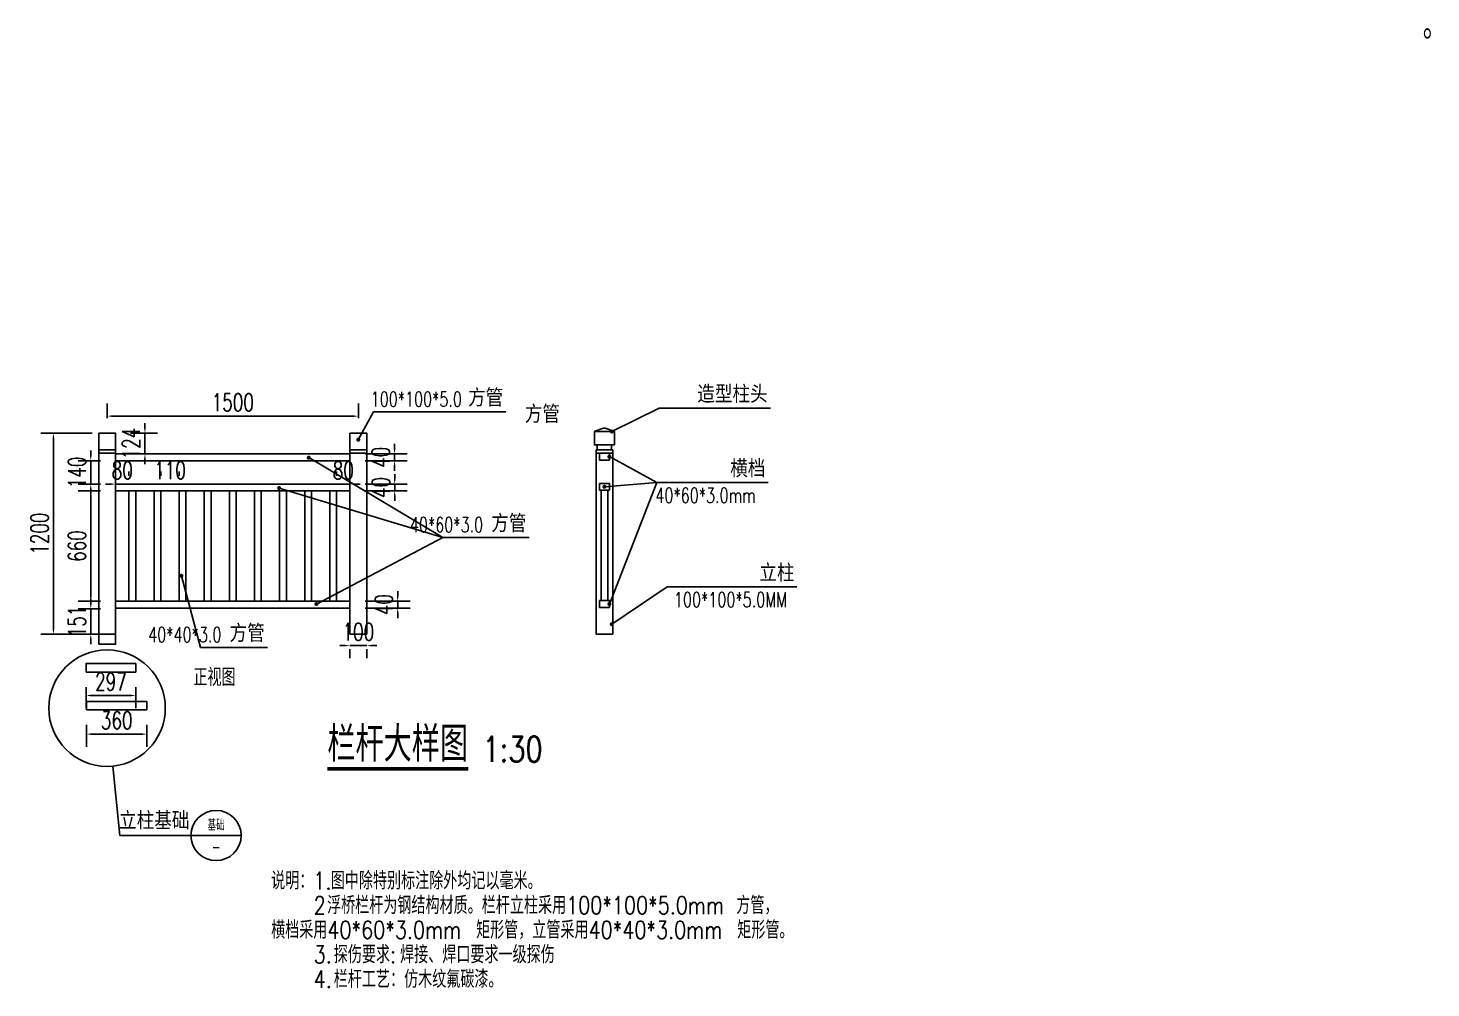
# Model space of a CAD drawing. Header units: millimetres. Extents: x -1471591 to 944464, y -468930 to 547002.
# Drawn here: x -840066 to -831687, y 151060 to 156792 of the extents above; entities that cross this region are included whole.
import ezdxf
from ezdxf.enums import TextEntityAlignment as Align

# ---------------------------------------------------------------- set-up
doc = ezdxf.new("R2010")
doc.units = ezdxf.units.MM
doc.header["$LTSCALE"] = 10
doc.header["$PDMODE"] = 35
for name, color, linetype in [('DIM_IDEN', 3, 'Continuous'), ('DIM_LEAD', 3, 'Continuous'), ('DIM_SYMB', 3, 'Continuous'), ('PUB_TEXT', 7, 'Continuous'), ('W-PLASTIC_RAILINGS塑木栏杆', 210, 'Continuous')]:
    doc.layers.add(name, color=color, linetype=linetype)
doc.styles.add('_TCH_DIM', font='SIMPLEX.shx', dxfattribs={"bigfont": 'hztxt.shx'})
doc.styles.add('_TCH_LABEL', font='COMPLEX', dxfattribs={"bigfont": 'GBCBIG'})
doc.styles.get("Standard").update_dxf_attribs({"font": 'simplex.shx', "width": 0.8, "bigfont": 'hztxt.shx'})
doc.styles.add('STANDARD_T3', font='simplex.shx', dxfattribs={"width": 0.7, "bigfont": 'hztxt.shx'})
doc.dimstyles.new('W&&30', dxfattribs={"dimtxt": 105, "dimasz": 30, "dimexe": 75, "dimexo": 90, "dimgap": 30, "dimtad": 1, "dimdec": 0, "dimzin": 0, "dimdsep": 46, "dimtxsty": 'STANDARD_T3', "dimcen": 0.09, "dimclrd": 1, "dimclre": 1, "dimclrt": 7, "dimazin": 2, "dimtfac": 1, "dimtdec": 0, "dimtix": 1, "dimtmove": 2, "dimatfit": 3, "dimfxl": 0, "dimtolj": 1, "dimtzin": 0, "dimarcsym": 0})

# ---------------------------------------------------------------- blocks, each defined once
blk = doc.blocks.new('*D74')
at = {"color": 1, "lineweight": -2, "transparency": 16777216}
for p, q in [((-839593.5, 154462.7), (-839593.5, 154549.6)), ((-838093.5, 154462.7), (-838093.5, 154549.6)), ((-839563.5, 154474.6), (-838123.5, 154474.6))]:
    blk.add_line(p, q, dxfattribs=at)
at = {"color": 1, "transparency": 16777216}
for points in [[(-839563.5, 154479.6), (-839563.5, 154469.6), (-839593.5, 154474.6)], [(-838123.5, 154479.6), (-838123.5, 154469.6), (-838093.5, 154474.6)]]:
    blk.add_solid(points, dxfattribs=at)
at = {"layer": 'Defpoints', "color": 0, "transparency": 16777216}
for p in [(-838093.5, 154474.6), (-839593.5, 154372.7), (-838093.5, 154372.7)]:
    blk.add_point(p, dxfattribs=at)
at = {"color": 7, "transparency": 16777216, "insert": (-838843.5, 154557.1), "char_height": 105, "attachment_point": 5, "style": 'STANDARD_T3'}
blk.add_mtext('\\A1;1500', dxfattribs=at)
blk = doc.blocks.new('*D75')
at = {"color": 1, "lineweight": -2, "transparency": 16777216}
for p, q in [((-839683.5, 154372.7), (-839989.9, 154372.7)), ((-839914.9, 154342.7), (-839914.9, 153202.7)), ((-839683.5, 153172.7), (-839989.9, 153172.7))]:
    blk.add_line(p, q, dxfattribs=at)
at = {"color": 1, "transparency": 16777216}
for points in [[(-839919.9, 154342.7), (-839909.9, 154342.7), (-839914.9, 154372.7)], [(-839919.9, 153202.7), (-839909.9, 153202.7), (-839914.9, 153172.7)]]:
    blk.add_solid(points, dxfattribs=at)
at = {"layer": 'Defpoints', "color": 0, "transparency": 16777216}
for p in [(-839593.5, 154372.7), (-839914.9, 153172.7), (-839593.5, 153172.7)]:
    blk.add_point(p, dxfattribs=at)
at = {"color": 7, "transparency": 16777216, "insert": (-839997.4, 153772.7), "char_height": 105, "attachment_point": 5, "rotation": 90, "style": 'STANDARD_T3'}
blk.add_mtext('\\A1;1200', dxfattribs=at)
blk = doc.blocks.new('*D76')
at = {"color": 1, "lineweight": -2, "transparency": 16777216}
for p, q in [((-839453.5, 154372.7), (-839293.2, 154372.7)), ((-839368.2, 154402.7), (-839368.2, 154432.7)), ((-839368.2, 154372.7), (-839368.2, 154248.7)), ((-839453.5, 154248.7), (-839293.2, 154248.7)), ((-839368.2, 154218.7), (-839368.2, 154188.7))]:
    blk.add_line(p, q, dxfattribs=at)
at = {"color": 1, "transparency": 16777216}
for points in [[(-839373.2, 154402.7), (-839363.2, 154402.7), (-839368.2, 154372.7)], [(-839373.2, 154218.7), (-839363.2, 154218.7), (-839368.2, 154248.7)]]:
    blk.add_solid(points, dxfattribs=at)
at = {"layer": 'Defpoints', "color": 0, "transparency": 16777216}
for p in [(-839543.5, 154372.7), (-839543.5, 154248.7), (-839368.2, 154248.7)]:
    blk.add_point(p, dxfattribs=at)
at = {"color": 7, "transparency": 16777216, "insert": (-839450.7, 154310.7), "char_height": 105, "attachment_point": 5, "rotation": 90, "style": 'STANDARD_T3'}
blk.add_mtext('\\A1;124', dxfattribs=at)
blk = doc.blocks.new('*D77')
at = {"color": 1, "lineweight": -2, "transparency": 16777216}
for p, q in [((-839691.6, 154238.7), (-839691.6, 154268.7)), ((-839633.5, 154208.7), (-839766.6, 154208.7)), ((-839691.6, 154208.7), (-839691.6, 154068.7)), ((-839633.5, 154068.7), (-839766.6, 154068.7)), ((-839691.6, 154038.7), (-839691.6, 154008.7))]:
    blk.add_line(p, q, dxfattribs=at)
at = {"color": 1, "transparency": 16777216}
for points in [[(-839696.6, 154238.7), (-839686.6, 154238.7), (-839691.6, 154208.7)], [(-839696.6, 154038.7), (-839686.6, 154038.7), (-839691.6, 154068.7)]]:
    blk.add_solid(points, dxfattribs=at)
at = {"layer": 'Defpoints', "color": 0, "transparency": 16777216}
for p in [(-839543.5, 154208.7), (-839691.6, 154068.7), (-839543.5, 154068.7)]:
    blk.add_point(p, dxfattribs=at)
at = {"color": 7, "transparency": 16777216, "insert": (-839774.1, 154138.7), "char_height": 105, "attachment_point": 5, "rotation": 90, "style": 'STANDARD_T3'}
blk.add_mtext('\\A1;140', dxfattribs=at)
blk = doc.blocks.new('*D78')
at = {"color": 1, "lineweight": -2, "transparency": 16777216}
for p, q in [((-839633.5, 154028.7), (-839766.6, 154028.7)), ((-839691.6, 153998.7), (-839691.6, 153398.7)), ((-839633.5, 153368.7), (-839766.6, 153368.7))]:
    blk.add_line(p, q, dxfattribs=at)
at = {"color": 1, "transparency": 16777216}
for points in [[(-839696.6, 153998.7), (-839686.6, 153998.7), (-839691.6, 154028.7)], [(-839696.6, 153398.7), (-839686.6, 153398.7), (-839691.6, 153368.7)]]:
    blk.add_solid(points, dxfattribs=at)
at = {"layer": 'Defpoints', "color": 0, "transparency": 16777216}
for p in [(-839543.5, 154028.7), (-839691.6, 153368.7), (-839543.5, 153368.7)]:
    blk.add_point(p, dxfattribs=at)
at = {"color": 7, "transparency": 16777216, "insert": (-839774.1, 153698.7), "char_height": 105, "attachment_point": 5, "rotation": 90, "style": 'STANDARD_T3'}
blk.add_mtext('\\A1;660', dxfattribs=at)
blk = doc.blocks.new('*D79')
at = {"color": 1, "lineweight": -2, "transparency": 16777216}
for p, q in [((-839691.6, 153353.7), (-839691.6, 153383.7)), ((-839633.5, 153323.7), (-839766.6, 153323.7)), ((-839691.6, 153323.7), (-839691.6, 153172.7)), ((-839633.5, 153172.7), (-839766.6, 153172.7)), ((-839691.6, 153142.7), (-839691.6, 153112.7))]:
    blk.add_line(p, q, dxfattribs=at)
at = {"color": 1, "transparency": 16777216}
for points in [[(-839696.6, 153353.7), (-839686.6, 153353.7), (-839691.6, 153323.7)], [(-839696.6, 153142.7), (-839686.6, 153142.7), (-839691.6, 153172.7)]]:
    blk.add_solid(points, dxfattribs=at)
at = {"layer": 'Defpoints', "color": 0, "transparency": 16777216}
for p in [(-839543.5, 153323.7), (-839691.6, 153172.7), (-839543.5, 153172.7)]:
    blk.add_point(p, dxfattribs=at)
at = {"color": 7, "transparency": 16777216, "insert": (-839774.1, 153248.2), "char_height": 105, "attachment_point": 5, "rotation": 90, "style": 'STANDARD_T3'}
blk.add_mtext('\\A1;151', dxfattribs=at)
blk = doc.blocks.new('*D80')
at = {"color": 1, "lineweight": -2, "transparency": 16777216}
for p, q in [((-837858.5, 153398.7), (-837858.5, 153428.7)), ((-838053.5, 153368.7), (-837783.5, 153368.7)), ((-837858.5, 153328.7), (-837858.5, 153368.7)), ((-838053.5, 153328.7), (-837783.5, 153328.7)), ((-837858.5, 153298.7), (-837858.5, 153268.7))]:
    blk.add_line(p, q, dxfattribs=at)
at = {"color": 1, "transparency": 16777216}
for points in [[(-837863.5, 153398.7), (-837853.5, 153398.7), (-837858.5, 153368.7)], [(-837863.5, 153298.7), (-837853.5, 153298.7), (-837858.5, 153328.7)]]:
    blk.add_solid(points, dxfattribs=at)
at = {"layer": 'Defpoints', "color": 0, "transparency": 16777216}
for p in [(-838143.5, 153368.7), (-837858.5, 153368.7), (-838143.5, 153328.7)]:
    blk.add_point(p, dxfattribs=at)
at = {"color": 7, "transparency": 16777216, "insert": (-837941, 153348.7), "char_height": 105, "attachment_point": 5, "rotation": 90, "style": 'STANDARD_T3'}
blk.add_mtext('\\A1;40', dxfattribs=at)
blk = doc.blocks.new('*D81')
at = {"color": 1, "lineweight": -2, "transparency": 16777216}
for p, q in [((-837876.3, 154098.7), (-837876.3, 154128.7)), ((-838053.5, 154068.7), (-837801.3, 154068.7)), ((-838053.5, 154028.7), (-837801.3, 154028.7)), ((-837876.3, 154028.7), (-837876.3, 154068.7)), ((-837876.3, 153998.7), (-837876.3, 153968.7))]:
    blk.add_line(p, q, dxfattribs=at)
at = {"color": 1, "transparency": 16777216}
for points in [[(-837881.3, 154098.7), (-837871.3, 154098.7), (-837876.3, 154068.7)], [(-837881.3, 153998.7), (-837871.3, 153998.7), (-837876.3, 154028.7)]]:
    blk.add_solid(points, dxfattribs=at)
at = {"layer": 'Defpoints', "color": 0, "transparency": 16777216}
for p in [(-838143.5, 154068.7), (-838143.5, 154028.7), (-837876.3, 154068.7)]:
    blk.add_point(p, dxfattribs=at)
at = {"color": 7, "transparency": 16777216, "insert": (-837958.8, 154048.7), "char_height": 105, "attachment_point": 5, "rotation": 90, "style": 'STANDARD_T3'}
blk.add_mtext('\\A1;40', dxfattribs=at)
blk = doc.blocks.new('*D82')
at = {"color": 1, "lineweight": -2, "transparency": 16777216}
for p, q in [((-837877.3, 154278.7), (-837877.3, 154308.7)), ((-838053.5, 154248.7), (-837802.3, 154248.7)), ((-838053.5, 154208.7), (-837802.3, 154208.7)), ((-837877.3, 154208.7), (-837877.3, 154248.7)), ((-837877.3, 154178.7), (-837877.3, 154148.7))]:
    blk.add_line(p, q, dxfattribs=at)
at = {"color": 1, "transparency": 16777216}
for points in [[(-837882.3, 154278.7), (-837872.3, 154278.7), (-837877.3, 154248.7)], [(-837882.3, 154178.7), (-837872.3, 154178.7), (-837877.3, 154208.7)]]:
    blk.add_solid(points, dxfattribs=at)
at = {"layer": 'Defpoints', "color": 0, "transparency": 16777216}
for p in [(-838143.5, 154248.7), (-838143.5, 154208.7), (-837877.3, 154248.7)]:
    blk.add_point(p, dxfattribs=at)
at = {"color": 7, "transparency": 16777216, "insert": (-837959.8, 154228.7), "char_height": 105, "attachment_point": 5, "rotation": 90, "style": 'STANDARD_T3'}
blk.add_mtext('\\A1;40', dxfattribs=at)
blk = doc.blocks.new('*D83')
at = {"color": 1, "lineweight": -2, "transparency": 16777216}
for p, q in [((-839543.5, 154118.7), (-839543.5, 154143.7)), ((-839463.5, 154118.7), (-839463.5, 154143.7)), ((-839573.5, 154068.7), (-839603.5, 154068.7)), ((-839463.5, 154068.7), (-839543.5, 154068.7)), ((-839433.5, 154068.7), (-839403.5, 154068.7))]:
    blk.add_line(p, q, dxfattribs=at)
at = {"color": 1, "transparency": 16777216}
for points in [[(-839573.5, 154073.7), (-839573.5, 154063.7), (-839543.5, 154068.7)], [(-839433.5, 154073.7), (-839433.5, 154063.7), (-839463.5, 154068.7)]]:
    blk.add_solid(points, dxfattribs=at)
at = {"layer": 'Defpoints', "color": 0, "transparency": 16777216}
for p in [(-839543.5, 154068.7), (-839543.5, 154028.7), (-839463.5, 154028.7)]:
    blk.add_point(p, dxfattribs=at)
at = {"color": 7, "transparency": 16777216, "insert": (-839503.5, 154151.2), "char_height": 105, "attachment_point": 5, "style": 'STANDARD_T3'}
blk.add_mtext('\\A1;80', dxfattribs=at)
blk = doc.blocks.new('*D84')
at = {"color": 1, "lineweight": -2, "transparency": 16777216}
for p, q in [((-839273.5, 154118.7), (-839273.5, 154143.7)), ((-839163.5, 154118.7), (-839163.5, 154143.7)), ((-839303.5, 154068.7), (-839333.5, 154068.7)), ((-839273.5, 154068.7), (-839163.5, 154068.7)), ((-839133.5, 154068.7), (-839103.5, 154068.7))]:
    blk.add_line(p, q, dxfattribs=at)
at = {"color": 1, "transparency": 16777216}
for points in [[(-839303.5, 154073.7), (-839303.5, 154063.7), (-839273.5, 154068.7)], [(-839133.5, 154073.7), (-839133.5, 154063.7), (-839163.5, 154068.7)]]:
    blk.add_solid(points, dxfattribs=at)
at = {"layer": 'Defpoints', "color": 0, "transparency": 16777216}
for p in [(-839273.5, 154028.7), (-839163.5, 154068.7), (-839163.5, 154028.7)]:
    blk.add_point(p, dxfattribs=at)
at = {"color": 7, "transparency": 16777216, "insert": (-839218.5, 154151.2), "char_height": 105, "attachment_point": 5, "style": 'STANDARD_T3'}
blk.add_mtext('\\A1;110', dxfattribs=at)
blk = doc.blocks.new('*D85')
at = {"color": 1, "lineweight": -2, "transparency": 16777216}
for p, q in [((-838223.5, 154118.7), (-838223.5, 154143.7)), ((-838143.5, 154118.7), (-838143.5, 154143.7)), ((-838253.5, 154068.7), (-838283.5, 154068.7)), ((-838143.5, 154068.7), (-838223.5, 154068.7)), ((-838113.5, 154068.7), (-838083.5, 154068.7))]:
    blk.add_line(p, q, dxfattribs=at)
at = {"color": 1, "transparency": 16777216}
for points in [[(-838253.5, 154073.7), (-838253.5, 154063.7), (-838223.5, 154068.7)], [(-838113.5, 154073.7), (-838113.5, 154063.7), (-838143.5, 154068.7)]]:
    blk.add_solid(points, dxfattribs=at)
at = {"layer": 'Defpoints', "color": 0, "transparency": 16777216}
for p in [(-838223.5, 154068.7), (-838223.5, 154028.7), (-838143.5, 154028.7)]:
    blk.add_point(p, dxfattribs=at)
at = {"color": 7, "transparency": 16777216, "insert": (-838183.5, 154151.2), "char_height": 105, "attachment_point": 5, "style": 'STANDARD_T3'}
blk.add_mtext('\\A1;80', dxfattribs=at)
blk = doc.blocks.new('*U86')
at = {"layer": 'W-PLASTIC_RAILINGS塑木栏杆'}
blk.add_lwpolyline([(-20, 330), (20, 330), (20, -330), (-20, -330)], close=True, dxfattribs=at)
blk = doc.blocks.new('*U87')
at = {"layer": 'W-PLASTIC_RAILINGS塑木栏杆', "color": 0, "linetype": 'ByBlock', "lineweight": -2}
for p in [(0, 0), (150, 0), (300, 0), (450, 0), (600, 0), (750, 0), (900, 0), (1050, 0), (1200, 0)]:
    blk.add_blockref('*U86', p, dxfattribs=at)
blk = doc.blocks.new('*D88')
at = {"color": 1, "lineweight": -2, "transparency": 16777216}
for p, q in [((-838173.5, 153104.2), (-838203.5, 153104.2)), ((-838143.5, 153104.2), (-838043.5, 153104.2)), ((-838013.5, 153104.2), (-837983.5, 153104.2)), ((-838143.5, 153082.7), (-838143.5, 153029.2)), ((-838043.5, 153082.7), (-838043.5, 153029.2))]:
    blk.add_line(p, q, dxfattribs=at)
at = {"color": 1, "transparency": 16777216}
for points in [[(-838173.5, 153109.2), (-838173.5, 153099.2), (-838143.5, 153104.2)], [(-838013.5, 153109.2), (-838013.5, 153099.2), (-838043.5, 153104.2)]]:
    blk.add_solid(points, dxfattribs=at)
at = {"layer": 'Defpoints', "color": 0, "transparency": 16777216}
for p in [(-838143.5, 153172.7), (-838043.5, 153172.7), (-838043.5, 153104.2)]:
    blk.add_point(p, dxfattribs=at)
at = {"color": 7, "transparency": 16777216, "insert": (-838093.5, 153186.7), "char_height": 105, "attachment_point": 5, "style": 'STANDARD_T3'}
blk.add_mtext('\\A1;100', dxfattribs=at)
blk = doc.blocks.new('*D659')
at = {"color": 1, "lineweight": -2, "transparency": 16777216}
for p, q in [((-839719.7, 152856.5), (-839719.7, 152731.3)), ((-839422.7, 152856.5), (-839422.7, 152731.3)), ((-839689.7, 152806.3), (-839452.7, 152806.3))]:
    blk.add_line(p, q, dxfattribs=at)
at = {"color": 1, "transparency": 16777216}
for points in [[(-839689.7, 152811.3), (-839689.7, 152801.3), (-839719.7, 152806.3)], [(-839452.7, 152811.3), (-839452.7, 152801.3), (-839422.7, 152806.3)]]:
    blk.add_solid(points, dxfattribs=at)
at = {"layer": 'Defpoints', "color": 0, "transparency": 16777216}
for p in [(-839719.7, 152946.5), (-839422.7, 152946.5), (-839422.7, 152806.3)]:
    blk.add_point(p, dxfattribs=at)
at = {"color": 7, "transparency": 16777216, "insert": (-839571.2, 152888.8), "char_height": 105, "attachment_point": 5, "style": 'STANDARD_T3'}
blk.add_mtext('\\A1;297', dxfattribs=at)
blk = doc.blocks.new('*D660')
at = {"color": 1, "lineweight": -2, "transparency": 16777216}
for p, q in [((-839717, 152631.2), (-839717, 152500.4)), ((-839357, 152631.2), (-839357, 152500.4)), ((-839687, 152575.4), (-839387, 152575.4))]:
    blk.add_line(p, q, dxfattribs=at)
at = {"color": 1, "transparency": 16777216}
for points in [[(-839687, 152580.4), (-839687, 152570.4), (-839717, 152575.4)], [(-839387, 152580.4), (-839387, 152570.4), (-839357, 152575.4)]]:
    blk.add_solid(points, dxfattribs=at)
at = {"layer": 'Defpoints', "color": 0, "transparency": 16777216}
for p in [(-839717, 152721.2), (-839357, 152721.2), (-839357, 152575.4)]:
    blk.add_point(p, dxfattribs=at)
at = {"color": 7, "transparency": 16777216, "insert": (-839537, 152657.9), "char_height": 105, "attachment_point": 5, "style": 'STANDARD_T3'}
blk.add_mtext('\\A1;360', dxfattribs=at)
blk = doc.blocks.new('$matou$00000183')
for p, q in [((-57, 58), (-5, 75)), ((-57, 55), (-57, 58)), ((-5, 75), (5, 75)), ((57, 58), (5, 75)), ((57, 55), (57, 58))]:
    blk.add_line(p, q)
for points in [[(-60, 55), (60, 55), (60, -25), (-60, -25)], [(-50, -55), (50, -55), (50, -75), (-50, -75)], [(-42.5, -25), (42.5, -25), (42.5, -55), (-42.5, -55)]]:
    blk.add_lwpolyline(points, close=True)

msp = doc.modelspace()

# ---------------------------------------------------------------- linework, layer by layer
for points in [[(-839719.7, 152946.5), (-839422.7, 152946.5), (-839422.7, 152996.5), (-839719.7, 152996.5)], [(-839717, 152721.2), (-839357, 152721.2), (-839357, 152771.2), (-839717, 152771.2)]]:
    msp.add_lwpolyline(points, close=True)
at = {"layer": 'DIM_IDEN'}
for p, q in [((-839559.5, 152384.9), (-839517.9, 151970.1)), ((-839517.9, 151970.1), (-839093.2, 151970.1)), ((-838793.2, 151970.1), (-839093.2, 151970.1))]:
    msp.add_line(p, q, dxfattribs=at)
msp.add_lwpolyline([(-839246.4, 152731.1, 1), (-839942.3, 152731.1, 1)], format="xyb", close=True, dxfattribs=at)
msp.add_circle((-838943.2, 151970.1), 150, dxfattribs=at)
at = {"layer": 'DIM_LEAD'}
for p, q in [((-836579.7, 154382.7), (-836296.3, 154522)), ((-836296.3, 154522), (-835631.7, 154522)), ((-838093.7, 154333.8), (-838002.5, 154500)), ((-838002.5, 154500), (-837212.2, 154500)), ((-838389.8, 154226.9), (-837589.7, 153749.9)), ((-836593.7, 154232.7), (-836310.3, 154077.5)), ((-838566.6, 154045.4), (-837589.7, 153749.9)), ((-836623.7, 154052.7), (-836310.3, 154077.5)), ((-836593.7, 153352.7), (-836310.3, 154077.5)), ((-836310.3, 154077.5), (-835645.7, 154077.5)), ((-838344.2, 153352.6), (-837589.7, 153749.9)), ((-837589.7, 153749.9), (-837073.7, 153749.9)), ((-839150, 153521.6), (-839035.3, 153093.6)), ((-836579.7, 153232), (-836249.5, 153454.5)), ((-836249.5, 153454.5), (-835475, 153454.5)), ((-839035.3, 153093.6), (-838636.8, 153093.6))]:
    msp.add_line(p, q, dxfattribs=at)
at = {"layer": 'DIM_LEAD', "const_width": 12}
for points in [[(-836585.1, 154380.1, 1), (-836574.3, 154385.4, 1)], [(-838096.6, 154328.6, 1), (-838090.9, 154339.1, 1)], [(-838394.9, 154229.9, 1), (-838384.6, 154223.8, 1)], [(-836599, 154235.6, 1), (-836588.4, 154229.8, 1)], [(-838572.3, 154047.2, 1), (-838560.8, 154043.7, 1)], [(-836629.7, 154052.3, 1), (-836617.7, 154053.2, 1)], [(-839151.5, 153527.4, 1), (-839148.4, 153515.8, 1)], [(-838349.5, 153349.8, 1), (-838338.9, 153355.4, 1)], [(-836595.9, 153347.1, 1), (-836591.5, 153358.3, 1)], [(-836584.7, 153228.6, 1), (-836574.7, 153235.4, 1)]]:
    msp.add_lwpolyline(points, format="xyb", close=True, dxfattribs=at)
at = {"layer": 'DIM_SYMB', "const_width": 21}
msp.add_lwpolyline([(-838278.5, 152368.6), (-837436.2, 152368.6)], dxfattribs=at)
at = {"layer": 'W-PLASTIC_RAILINGS塑木栏杆'}
for p, q in [((-839643.5, 154272.7), (-839543.5, 154272.7)), ((-838143.5, 154272.7), (-838043.5, 154272.7)), ((-836673.7, 154272.7), (-836573.7, 154272.7)), ((-839643.5, 154252.7), (-839543.5, 154252.7)), ((-839543.5, 154248.7), (-838143.5, 154248.7)), ((-839543.5, 154208.7), (-838143.5, 154208.7)), ((-838143.5, 154252.7), (-838043.5, 154252.7)), ((-836673.7, 154252.7), (-836573.7, 154252.7)), ((-839543.5, 154068.7), (-838143.5, 154068.7)), ((-839543.5, 154028.7), (-838143.5, 154028.7)), ((-839543.5, 153368.7), (-838143.5, 153368.7)), ((-839543.5, 153328.7), (-838143.5, 153328.7))]:
    msp.add_line(p, q, dxfattribs=at)
for points in [[(-839643.5, 153172.7), (-839543.5, 153172.7), (-839543.5, 154372.7), (-839643.5, 154372.7)], [(-838143.5, 153172.7), (-838043.5, 153172.7), (-838043.5, 154372.7), (-838143.5, 154372.7)], [(-836673.7, 153172.7), (-836573.7, 153172.7), (-836573.7, 154272.7), (-836673.7, 154272.7)], [(-836653.7, 154252.7), (-836593.7, 154252.7), (-836593.7, 154212.7), (-836653.7, 154212.7)], [(-836653.7, 154072.7), (-836593.7, 154072.7), (-836593.7, 154032.7), (-836653.7, 154032.7)], [(-836643.7, 154032.7), (-836603.7, 154032.7), (-836603.7, 153372.7), (-836643.7, 153372.7)], [(-836653.7, 153372.7), (-836593.7, 153372.7), (-836593.7, 153332.7), (-836653.7, 153332.7)]]:
    msp.add_lwpolyline(points, close=True, dxfattribs=at)
at = {"layer": 'W-PLASTIC_RAILINGS塑木栏杆', "color": 3}
msp.add_lwpolyline([(-839643.5, 153112.7), (-839543.5, 153112.7), (-839543.5, 153172.7), (-839643.5, 153172.7)], close=True, dxfattribs=at)

# ---------------------------------------------------------------- block references
msp.add_blockref('$matou$00000183', (-836623.7, 154327.7))
at = {"layer": 'W-PLASTIC_RAILINGS塑木栏杆'}
msp.add_blockref('*U87', (-839443.5, 153698.7), dxfattribs=at)

# ---------------------------------------------------------------- texts
at = {"layer": 'PUB_TEXT', "width": 0.8}
for s, height, p in [('。', 175, (-831735.4, 156724.3)), ('正视图', 105, (-839078.4, 152862.4)), ('说明：', 105, (-838614.3, 151647.9)), ('1.', 105, (-838362.3, 151647.9)), ('图中除特别标注除外均记以毫米。', 105, (-838258.3, 151647.9)), ('2', 105, (-838360.3, 151500.9)), ('浮桥栏杆为钢结构材质。栏杆立柱采用', 105, (-838280.3, 151500.9)), ('100*100*5.0mm', 105, (-836852.3, 151500.9)), ('方管，', 105, (-835836.3, 151500.9)), ('横档采用', 105, (-838614.3, 151353.9)), ('40*60*3.0mm', 105, (-838278.3, 151353.9)), ('矩形管，立管采用', 105, (-837390.3, 151353.9)), ('40*40*3.0mm', 105, (-836718.3, 151353.9)), ('矩形管。', 105, (-835830.3, 151353.9)), ('3.', 105, (-838360.3, 151206.9)), ('探伤要求', 105, (-838240.3, 151206.9)), (':', 105, (-837904.3, 151206.9)), ('焊接、焊口要求一级探伤', 105, (-837844.3, 151206.9)), ('栏杆工艺：仿木纹氟碳漆。', 105, (-838240.3, 151059.9)), ('4.', 105, (-838360.3, 151059.9))]:
    msp.add_text(s, height=height, dxfattribs=at).set_placement(p)
at = {"layer": 'PUB_TEXT', "color": 7, "style": '_TCH_DIM', "width": 0.705882}
for s, p in [('100*100*5.0', (-838020, 154531.5)), ('40*60*3.0mm', (-836319.2, 153956.7)), ('40*60*3.0', (-837785.5, 153781.4)), ('100*100*5.0MM', (-836208.5, 153333.8)), ('40*40*3.0', (-839348.6, 153125.1))]:
    msp.add_text(s, height=89.25, dxfattribs=at).set_placement(p)
at = {"layer": 'PUB_TEXT', "color": 7, "style": '_TCH_DIM'}
for s, p in [('方管', (-837438, 154531.5)), ('造型柱头', (-836069.1, 154553.5)), ('方管', (-837099.6, 154433.7)), ('横档', (-835872.3, 154109)), ('方管', (-837299.5, 153781.4)), ('立柱', (-835698.3, 153486)), ('方管', (-838862.6, 153125.1)), ('立柱基础', (-839522.4, 152006.3))]:
    msp.add_text(s, height=105, dxfattribs=at).set_placement(p)
at = {"layer": 'PUB_TEXT', "color": 7, "width": 0.8}
for s, height, p in [('栏杆大样图', 210, (-838278.5, 152410.6)), ('1:30', 150, (-837352.2, 152410.6))]:
    msp.add_text(s, height=height, dxfattribs=at).set_placement(p)
at = {"layer": 'PUB_TEXT', "color": 7, "style": '_TCH_LABEL'}
for s, height, width, p, p2 in [('基础', 67.43, 1.142119, (-838994.2, 151999.6), (-838892.3, 151999.6)), ('-', 78.3, 0.777778, (-838969.3, 151864.1), (-838917.1, 151864.1))]:
    msp.add_text(s, height=height, dxfattribs=dict(at, width=width)).set_placement(p, p2, align=Align.FIT)

# ---------------------------------------------------------------- dimensions: what is measured, and where the dimension line sits
for base, p1, p2, picture, middle in [((-838093.5, 154474.6), (-839593.5, 154372.7), (-838093.5, 154372.7), '*D74', (-838843.5, 154557.1)), ((-839543.5, 154068.7), (-839463.5, 154028.7), (-839543.5, 154028.7), '*D83', (-839503.5, 154151.2)), ((-839163.5, 154068.7), (-839273.5, 154028.7), (-839163.5, 154028.7), '*D84', (-839218.5, 154151.2)), ((-838223.5, 154068.7), (-838143.5, 154028.7), (-838223.5, 154028.7), '*D85', (-838183.5, 154151.2)), ((-838043.5, 153104.2), (-838143.5, 153172.7), (-838043.5, 153172.7), '*D88', (-838093.5, 153186.7)), ((-839422.7, 152806.3), (-839719.7, 152946.5), (-839422.7, 152946.5), '*D659', (-839571.2, 152888.8)), ((-839357, 152575.4), (-839717, 152721.2), (-839357, 152721.2), '*D660', (-839537, 152657.9))]:
    dim = msp.add_linear_dim(base=base, p1=p1, p2=p2, dimstyle='W&&30')
    dim.commit()
    dim.dimension.update_dxf_attribs({"geometry": picture, "text_midpoint": middle})
for base, p1, p2, picture, middle in [((-839914.9, 153172.7), (-839593.5, 154372.7), (-839593.5, 153172.7), '*D75', (-839997.4, 153772.7)), ((-839368.2, 154248.7), (-839543.5, 154372.7), (-839543.5, 154248.7), '*D76', (-839450.7, 154310.7)), ((-839691.6, 154068.7), (-839543.5, 154208.7), (-839543.5, 154068.7), '*D77', (-839774.1, 154138.7)), ((-837877.3, 154248.7), (-838143.5, 154208.7), (-838143.5, 154248.7), '*D82', (-837959.8, 154228.7)), ((-837876.3, 154068.7), (-838143.5, 154028.7), (-838143.5, 154068.7), '*D81', (-837958.8, 154048.7)), ((-839691.6, 153368.7), (-839543.5, 154028.7), (-839543.5, 153368.7), '*D78', (-839774.1, 153698.7)), ((-837858.5, 153368.7), (-838143.5, 153328.7), (-838143.5, 153368.7), '*D80', (-837941, 153348.7)), ((-839691.6, 153172.7), (-839543.5, 153323.7), (-839543.5, 153172.7), '*D79', (-839774.1, 153248.2))]:
    dim = msp.add_linear_dim(base=base, p1=p1, p2=p2, angle=90, dimstyle='W&&30')
    dim.commit()
    dim.dimension.update_dxf_attribs({"geometry": picture, "text_midpoint": middle})

doc.saveas('drawing.dxf')
